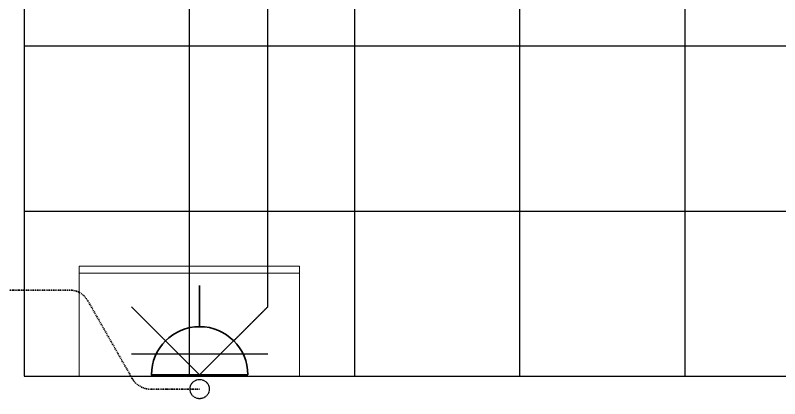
# Model space of a CAD drawing. Extents: x -12260 to 57327, y -29287 to 19916.
# Drawn here: x 38543 to 41319, y -6182 to -4789 of the extents above; entities that cross this region are included whole.
import ezdxf
from ezdxf.enums import TextEntityAlignment as Align

# ---------------------------------------------------------------- set-up
doc = ezdxf.new("R2010")
doc.units = 0
doc.header["$LTSCALE"] = 0.25
doc.linetypes.add('DASHDOT', pattern=[25.4, 12.7, -6.35, 0, -6.35])
doc.linetypes.add('HIDDEN', pattern=[9.525, 6.35, -3.175])
doc.layers.add('01-First Floor-FUR$0$FALSE CEILING', color=251, linetype='Continuous')
for name, color, linetype, lineweight in [('01-First Floor-FUR$0$LOADING', 253, 'Continuous', 5), ('01-First Floor-FUR$0$Walls', 251, 'Continuous', 5), ('E-LITE-CLNG-CNDT', 6, 'DASHDOT', 35), ('E-LITE-EXIT-NUMB', 6, 'Continuous', 25), ('E-POWR-CLNG-CNDT', 6, 'DASHDOT', 35), ('E-POWR-FLOR-CNDT', 6, 'HIDDEN', 25), ('E-POWR-WALL @ 100', 4, 'Continuous', 35)]:
    doc.layers.add(name, color=color, linetype=linetype, lineweight=lineweight)
doc.styles.add('DC_SIMPLEX', font='SIMPLEX.shx', dxfattribs={"width": 0.7})

# ---------------------------------------------------------------- blocks, each defined once
blk = doc.blocks.new('01-First Floor-FUR$0$GF21027-P')
at = {"layer": '01-First Floor-FUR$0$LOADING'}
for p, q in [((0.4, 0.4), (-0.4, 0.4)), ((-0.4, 0.4), (-0.4, 0)), ((0.4, 0), (0.4, 0.4)), ((-0.4, 0.025), (0.4, 0.025)), ((-0.4, 0), (0.4, 0))]:
    blk.add_line(p, q, dxfattribs=at)
blk = doc.blocks.new('01-First Floor-FUR')
at = {"layer": '01-First Floor-FUR$0$FALSE CEILING', "linetype": 'Continuous'}
for p, q in [((39176, -6100), (39176, -2810)), ((39776, -6100), (39776, -2810)), ((40376, -6100), (40376, -2810)), ((40976, -6100), (40976, -2810)), ((38576, -4900), (42776, -4900)), ((38576, -5500), (42776, -5500))]:
    blk.add_line(p, q, dxfattribs=at)
at = {"layer": '01-First Floor-FUR$0$FALSE CEILING'}
blk.add_lwpolyline([(38576, -6100), (42776, -6100), (42776, -2810), (38576, -2810)], close=True, dxfattribs=at)
at = {"layer": '01-First Floor-FUR$0$Walls'}
for p in [(38576, -2810), (41388.7, -6100.3, 0)]:
    blk.add_line(p, (38576, -6100), dxfattribs=at)
at = {"layer": '01-First Floor-FUR$0$LOADING', "color": 1, "xscale": 1000, "yscale": 1000, "zscale": 1000, "rotation": 180.0000000209116}
blk.add_blockref('01-First Floor-FUR$0$GF21027-P', (39176, -5700, -0.1), dxfattribs=at)
blk = doc.blocks.new('*U10')
blk.add_line((-1.75, 0), (-3.25, 0))
blk.add_lwpolyline([(0, 1.75, 1), (0, -1.75)], format="xyb", close=True)
at = {"layer": 'Defpoints'}
for p, q in [((-2.475, 2.475), (0, 0)), ((-0.758, -2.475), (-0.758, 2.475)), ((-2.475, -2.475), (0, 0))]:
    blk.add_line(p, q, dxfattribs=at)
at = {"layer": 'E-LITE-EXIT-NUMB', "style": 'DC_SIMPLEX', "width": 0.7, "flags": 8}
blk.add_attdef('TYPE', text='', height=2, rotation=360, dxfattribs=at).set_placement((-2.682, 5.238), align=Align.RIGHT)
blk.add_attdef('CIRCUIT', (2.682, 5.238), '', height=2, rotation=360, dxfattribs=at)

msp = doc.modelspace()

# ---------------------------------------------------------------- linework, layer by layer
at = {"layer": 'E-POWR-CLNG-CNDT', "elevation": -0.1}
msp.add_lwpolyline([(39212.9, -6146.5), (39033.5, -6146.5, -0.269223), (38968.4, -6108.7), (38806.2, -5824.7, 0.269223), (38741.1, -5786.9), (34826, -5786.9)], format="xyb", dxfattribs=at)
at = {"layer": 'E-POWR-FLOR-CNDT'}
msp.add_lwpolyline([(39336.7, -5971.1), (39460.4, -5847.3), (39460.4, -4526.8, -0.414214), (39560.4, -4426.8), (42528.5, -4426.8), (42652.3, -4303.1)], format="xyb", dxfattribs=at)
msp.add_circle((39212.9, -6146.5, -0.1), 35, dxfattribs=at)

# ---------------------------------------------------------------- block references
at = {"layer": 'E-LITE-CLNG-CNDT'}
msp.add_blockref('01-First Floor-FUR', (0, 0), dxfattribs=at)
at = {"layer": 'E-POWR-WALL @ 100', "xscale": 100, "yscale": 100, "zscale": 100, "rotation": 269.9999999999911}
msp.add_blockref('*U10', (39212.9, -6094.8, 0), dxfattribs=at)

doc.saveas('drawing.dxf')
